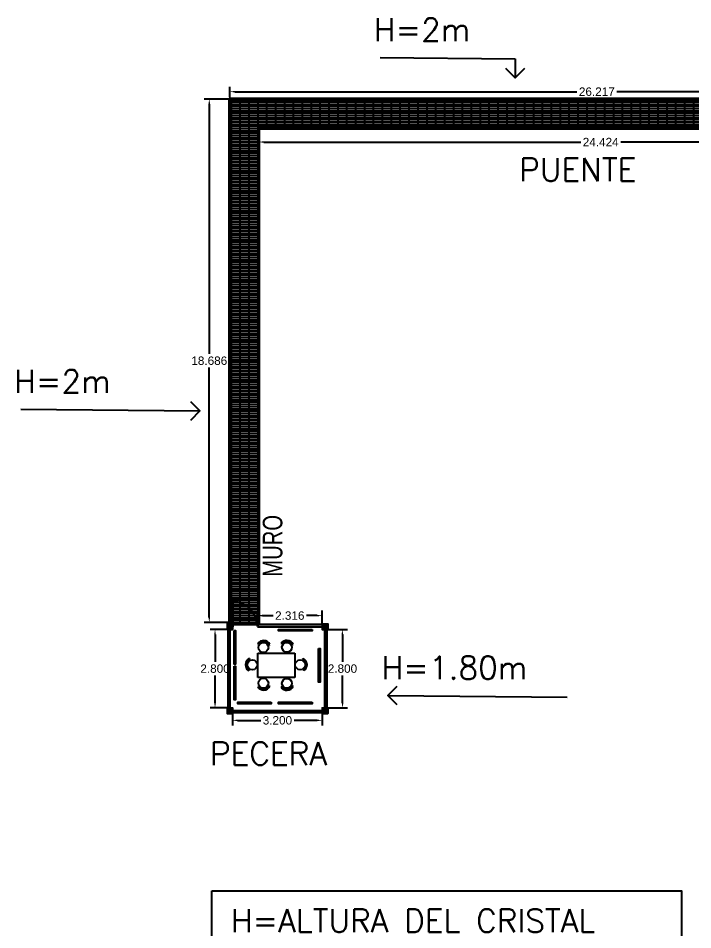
# Model space of a CAD drawing. Header units: millimetres. Extents: x 2348.9 to 2410.1, y 1655.7 to 1718.5.
# Drawn here: x 2348.94 to 2373.03, y 1685.93 to 1718.47 of the extents above; entities that cross this region are included whole.
import ezdxf

# ---------------------------------------------------------------- set-up
doc = ezdxf.new("R2010")
doc.units = ezdxf.units.MM
doc.layers.add('mobiliario', color=8, linetype='Continuous')
doc.styles.add('ARRAY BASE$0$STYLE1', font='swissc.ttf', dxfattribs={"width": 0.9})
doc.styles.get("Standard").update_dxf_attribs({"font": 'arial.ttf'})
doc.styles.add('TEXTOS', font='romans.shx')
doc.dimstyles.get("Standard").update_dxf_attribs({"dimtxt": 0.18, "dimasz": 0.18, "dimexe": 0.18, "dimexo": 0.0625, "dimgap": 0.09, "dimtad": 0, "dimtih": 1, "dimtoh": 1, "dimdec": 4, "dimzin": 0, "dimdsep": 46, "dimtxsty": 'Standard', "dimcen": 0.09, "dimadec": 0, "dimazin": 0, "dimtfac": 1, "dimtdec": 4, "dimtofl": 0, "dimtmove": 0, "dimatfit": 3, "dimfxl": 1, "dimtolj": 1, "dimtzin": 0, "dimarcsym": 0})

# ---------------------------------------------------------------- blocks, each defined once
blk = doc.blocks.new('*D27')
at = {"color": 0, "lineweight": -2, "transparency": 16777216}
for p, q in [((2356.495, 1715.649), (2356.495, 1716.027)), ((2356.675, 1715.847), (2368.889, 1715.847)), ((2382.532, 1715.847), (2370.319, 1715.847)), ((2382.712, 1715.649), (2382.712, 1716.027))]:
    blk.add_line(p, q, dxfattribs=at)
at = {"color": 0, "transparency": 16777216}
for points in [[(2356.675, 1715.877), (2356.675, 1715.817), (2356.495, 1715.847)], [(2382.532, 1715.877), (2382.532, 1715.817), (2382.712, 1715.847)]]:
    blk.add_solid(points, dxfattribs=at)
at = {"layer": 'Defpoints', "color": 0, "transparency": 16777216}
for p in [(2382.712, 1715.847), (2356.495, 1715.586), (2382.712, 1715.586)]:
    blk.add_point(p, dxfattribs=at)
at = {"color": 0, "transparency": 16777216, "insert": (2369.604, 1715.847), "char_height": 0.3, "attachment_point": 5}
blk.add_mtext('\\A1;26.217', dxfattribs=at)
blk = doc.blocks.new('*D28')
at = {"color": 0, "lineweight": -2, "transparency": 16777216}
for p, q in [((2356.433, 1715.586), (2355.582, 1715.586)), ((2355.762, 1715.406), (2355.762, 1706.487)), ((2355.762, 1697.081), (2355.762, 1706)), ((2356.433, 1696.901), (2355.582, 1696.901))]:
    blk.add_line(p, q, dxfattribs=at)
at = {"color": 0, "transparency": 16777216}
for points in [[(2355.732, 1715.406), (2355.792, 1715.406), (2355.762, 1715.586)], [(2355.732, 1697.081), (2355.792, 1697.081), (2355.762, 1696.901)]]:
    blk.add_solid(points, dxfattribs=at)
at = {"layer": 'Defpoints', "color": 0, "transparency": 16777216}
for p in [(2355.762, 1715.586), (2356.495, 1715.586), (2356.495, 1696.901)]:
    blk.add_point(p, dxfattribs=at)
at = {"color": 0, "transparency": 16777216, "insert": (2355.762, 1706.243), "char_height": 0.3, "attachment_point": 5}
blk.add_mtext('\\A1;18.686', dxfattribs=at)
blk = doc.blocks.new('*D30')
at = {"color": 0, "lineweight": -2, "transparency": 16777216}
for p, q in [((2357.53, 1714.491), (2357.53, 1713.871)), ((2381.954, 1714.489), (2381.954, 1713.869)), ((2357.71, 1714.051), (2369.027, 1714.05)), ((2381.774, 1714.049), (2370.456, 1714.05))]:
    blk.add_line(p, q, dxfattribs=at)
at = {"color": 0, "transparency": 16777216}
for points in [[(2357.71, 1714.081), (2357.71, 1714.021), (2357.53, 1714.051)], [(2381.774, 1714.079), (2381.774, 1714.019), (2381.954, 1714.049)]]:
    blk.add_solid(points, dxfattribs=at)
at = {"layer": 'Defpoints', "color": 0, "transparency": 16777216}
for p in [(2357.53, 1714.553), (2381.954, 1714.552), (2381.954, 1714.049)]:
    blk.add_point(p, dxfattribs=at)
at = {"color": 0, "transparency": 16777216, "insert": (2369.742, 1714.05), "char_height": 0.3, "attachment_point": 5}
blk.add_mtext('\\A1;24.424', dxfattribs=at)
blk = doc.blocks.new('*D44')
at = {"color": 0, "lineweight": -2, "transparency": 16777216}
for p, q in [((2357.479, 1696.82), (2357.479, 1697.325)), ((2359.795, 1696.82), (2359.795, 1697.325)), ((2357.659, 1697.145), (2358.038, 1697.145)), ((2359.615, 1697.145), (2359.236, 1697.145))]:
    blk.add_line(p, q, dxfattribs=at)
at = {"color": 0, "transparency": 16777216}
for points in [[(2357.659, 1697.175), (2357.659, 1697.115), (2357.479, 1697.145)], [(2359.615, 1697.175), (2359.615, 1697.115), (2359.795, 1697.145)]]:
    blk.add_solid(points, dxfattribs=at)
at = {"layer": 'Defpoints', "color": 0, "transparency": 16777216}
for p in [(2359.795, 1697.145), (2357.479, 1696.758), (2359.795, 1696.758)]:
    blk.add_point(p, dxfattribs=at)
at = {"color": 0, "transparency": 16777216, "insert": (2358.637, 1697.145), "char_height": 0.3, "attachment_point": 5}
blk.add_mtext('\\A1;2.316', dxfattribs=at)
blk = doc.blocks.new('*D45')
at = {"color": 0, "lineweight": -2, "transparency": 16777216}
for p, q in [((2359.958, 1696.651), (2360.695, 1696.653)), ((2360.516, 1696.472), (2360.518, 1695.495)), ((2360.522, 1694.032), (2360.52, 1695.009)), ((2359.965, 1693.851), (2360.702, 1693.853))]:
    blk.add_line(p, q, dxfattribs=at)
at = {"color": 0, "transparency": 16777216}
for points in [[(2360.546, 1696.472), (2360.486, 1696.472), (2360.515, 1696.652)], [(2360.552, 1694.032), (2360.492, 1694.032), (2360.522, 1693.852)]]:
    blk.add_solid(points, dxfattribs=at)
at = {"layer": 'Defpoints', "color": 0, "transparency": 16777216}
for p in [(2359.895, 1696.651), (2359.902, 1693.851), (2360.522, 1693.852)]:
    blk.add_point(p, dxfattribs=at)
at = {"color": 0, "transparency": 16777216, "insert": (2360.519, 1695.252), "char_height": 0.3, "attachment_point": 5}
blk.add_mtext('\\A1;2.800', dxfattribs=at)
blk = doc.blocks.new('*D46')
at = {"color": 0, "lineweight": -2, "transparency": 16777216}
for p, q in [((2356.595, 1693.681), (2356.595, 1693.226)), ((2359.795, 1693.682), (2359.795, 1693.226)), ((2356.775, 1693.406), (2357.6, 1693.406)), ((2359.615, 1693.406), (2358.791, 1693.406))]:
    blk.add_line(p, q, dxfattribs=at)
at = {"color": 0, "transparency": 16777216}
for points in [[(2356.775, 1693.436), (2356.775, 1693.376), (2356.595, 1693.406)], [(2359.615, 1693.436), (2359.615, 1693.376), (2359.795, 1693.406)]]:
    blk.add_solid(points, dxfattribs=at)
at = {"layer": 'Defpoints', "color": 0, "transparency": 16777216}
for p in [(2356.595, 1693.744), (2359.795, 1693.744), (2356.595, 1693.406)]:
    blk.add_point(p, dxfattribs=at)
at = {"color": 0, "transparency": 16777216, "insert": (2358.195, 1693.406), "char_height": 0.3, "attachment_point": 5}
blk.add_mtext('\\A1;3.200', dxfattribs=at)
blk = doc.blocks.new('*D47')
at = {"color": 0, "lineweight": -2, "transparency": 16777216}
for p, q in [((2356.426, 1696.651), (2355.788, 1696.651)), ((2355.968, 1696.471), (2355.968, 1695.494)), ((2355.968, 1694.031), (2355.968, 1695.007)), ((2356.426, 1693.851), (2355.788, 1693.851))]:
    blk.add_line(p, q, dxfattribs=at)
at = {"color": 0, "transparency": 16777216}
for points in [[(2355.938, 1696.471), (2355.998, 1696.471), (2355.968, 1696.651)], [(2355.938, 1694.031), (2355.998, 1694.031), (2355.968, 1693.851)]]:
    blk.add_solid(points, dxfattribs=at)
at = {"layer": 'Defpoints', "color": 0, "transparency": 16777216}
for p in [(2355.968, 1696.651), (2356.488, 1696.651), (2356.488, 1693.851)]:
    blk.add_point(p, dxfattribs=at)
at = {"color": 0, "transparency": 16777216, "insert": (2355.968, 1695.251), "char_height": 0.3, "attachment_point": 5}
blk.add_mtext('\\A1;2.800', dxfattribs=at)

msp = doc.modelspace()

# ---------------------------------------------------------------- hatches: boundary and pattern name
at = {"true_color": 0xa953a0}
h = msp.add_hatch(dxfattribs=at)
h.set_pattern_fill('GRATE', color=215, scale=0.1)
h.set_pattern_definition([(0, (869.383, 334.12309), (0, 0.079375), []), (90, (869.383, 334.1231), (-0.3175, 2e-17), [])])
h.paths.add_polyline_path([(2382.7192, 1715.5611), (2356.5201, 1715.5611), (2356.5201, 1696.8256), (2357.5289, 1696.8259), (2357.5296, 1714.5533), (2357.5296, 1714.5774), (2381.9727, 1714.5774), (2383.7385, 1707.975), (2383.7211, 1707.9445), (2383.7147, 1707.9686), (2380.3653, 1707.0712), (2380.6111, 1706.1535), (2384.9261, 1707.3097)])

# ---------------------------------------------------------------- linework, layer by layer
for p, q in [((2361.8686, 1717.0644), (2366.6861, 1717.0239)), ((2366.6861, 1717.0239), (2366.6854, 1716.3426)), ((2349.0259, 1704.5117), (2355.4196, 1704.4581)), ((2362.1478, 1694.2895), (2368.5415, 1694.2359))]:
    msp.add_line(p, q)
at = {"color": 5}
for p, q in [((2356.4701, 1696.8256), (2356.4701, 1715.6111)), ((2356.4701, 1715.6111), (2382.732, 1715.6111)), ((2357.5539, 1696.8259), (2357.5539, 1714.5274)), ((2357.5539, 1714.5274), (2381.9346, 1714.5274)), ((2356.5701, 1696.8256), (2356.4201, 1696.8256)), ((2356.4201, 1696.8256), (2356.4201, 1693.6756)), ((2357.5539, 1696.8259), (2356.4701, 1696.8256)), ((2359.9701, 1696.8256), (2357.4789, 1696.8259)), ((2359.9701, 1693.6756), (2359.9701, 1696.8256)), ((2359.9701, 1693.6756), (2356.4201, 1693.6756))]:
    msp.add_line(p, q, dxfattribs=at)
at = {"color": 6}
for p, q in [((2356.4951, 1696.8256), (2356.4951, 1715.5861)), ((2356.4951, 1715.5861), (2382.7387, 1715.5861)), ((2357.5289, 1696.8259), (2357.5296, 1714.5533)), ((2357.5296, 1714.5533), (2381.9538, 1714.5524)), ((2356.4951, 1696.8256), (2356.4951, 1693.7506)), ((2359.8951, 1696.7506), (2357.4789, 1696.7509)), ((2359.8951, 1693.7506), (2359.8951, 1696.7506)), ((2359.8951, 1693.7506), (2356.4951, 1693.7506))]:
    msp.add_line(p, q, dxfattribs=at)
at = {"color": 4}
for p, q in [((2356.4951, 1696.9006), (2356.4951, 1715.5861)), ((2356.4951, 1715.5861), (2382.7125, 1715.5861)), ((2356.5201, 1696.9006), (2356.5201, 1715.5611)), ((2356.5201, 1715.5611), (2382.7214, 1715.5611)), ((2357.5296, 1714.5774), (2381.9727, 1714.5774)), ((2357.5296, 1714.5774), (2357.5296, 1714.5533)), ((2357.5296, 1714.5533), (2381.9538, 1714.5524))]:
    msp.add_line(p, q, dxfattribs=at)
at = {"color": 7, "ltscale": 2}
for p, q in [((2356.5701, 1697.6506), (2356.5701, 1696.7506)), ((2356.6201, 1697.6506), (2356.5701, 1697.6506)), ((2356.6201, 1696.7506), (2356.6201, 1697.6506))]:
    msp.add_line(p, q, dxfattribs=at)
at = {"color": 4, "ltscale": 2}
for p, q in [((2356.4884, 1693.8506), (2356.4884, 1696.6506)), ((2356.5023, 1693.8506), (2356.5019, 1696.6506)), ((2357.4789, 1696.7576), (2359.7951, 1696.7576)), ((2357.4789, 1696.7436), (2359.7951, 1696.7439)), ((2359.8884, 1693.8506), (2359.8884, 1696.6506)), ((2359.9023, 1693.8506), (2359.9019, 1696.6506)), ((2356.5951, 1693.7576), (2359.7951, 1693.7576)), ((2356.5951, 1693.7436), (2359.7951, 1693.744))]:
    msp.add_line(p, q, dxfattribs=at)
at = {"color": 7}
for p, q in [((2356.5701, 1696.7506), (2356.6201, 1696.7506)), ((2357.4976, 1695.8096), (2358.8143, 1695.8096)), ((2357.4976, 1694.9317), (2357.4976, 1695.8096)), ((2358.8143, 1695.8096), (2358.8143, 1694.9317)), ((2358.8143, 1694.9317), (2357.4976, 1694.9317))]:
    msp.add_line(p, q, dxfattribs=at)
for points in [[(2367.0208, 1716.6779), (2366.6854, 1716.3426), (2366.3501, 1716.6779)], [(2355.0909, 1704.7867), (2355.4263, 1704.4513), (2355.0909, 1704.116)], [(2362.4765, 1693.9609), (2362.1411, 1694.2962), (2362.4765, 1694.6316)]]:
    msp.add_lwpolyline(points)
at = {"color": 1}
for points in [[(2356.3951, 1696.8506), (2356.5951, 1696.8506), (2356.5951, 1696.6506), (2356.3951, 1696.8506), (2356.3951, 1696.6506), (2356.5951, 1696.6506), (2356.5951, 1696.8506), (2356.3951, 1696.6506)], [(2359.7951, 1696.8506), (2359.9951, 1696.8506), (2359.9951, 1696.6506), (2359.7951, 1696.8506), (2359.7951, 1696.6506), (2359.9951, 1696.6506), (2359.9951, 1696.8506), (2359.7951, 1696.6506)], [(2356.3951, 1693.8506), (2356.5951, 1693.8506), (2356.5951, 1693.6506), (2356.3951, 1693.8506), (2356.3951, 1693.6506), (2356.5951, 1693.6506), (2356.5951, 1693.8506), (2356.3951, 1693.6506)], [(2359.7951, 1693.8506), (2359.9951, 1693.8506), (2359.9951, 1693.6506), (2359.7951, 1693.8506), (2359.7951, 1693.6506), (2359.9951, 1693.6506), (2359.9951, 1693.8506), (2359.7951, 1693.6506)]]:
    msp.add_lwpolyline(points, dxfattribs=at)
at = {"color": 7}
for points in [[(2356.6486, 1696.6101), (2356.6986, 1696.6101), (2356.6986, 1695.4101), (2356.6486, 1695.4101)], [(2359.4354, 1696.6514), (2359.4354, 1696.6014), (2358.2354, 1696.6014), (2358.2354, 1696.6514)], [(2359.667, 1695.967), (2359.717, 1695.967), (2359.717, 1694.767), (2359.667, 1694.767)], [(2356.6544, 1695.3347), (2356.7044, 1695.3347), (2356.7044, 1694.1347), (2356.6544, 1694.1347)], [(2357.9776, 1694.0503), (2357.9776, 1694.0003), (2356.7776, 1694.0003), (2356.7776, 1694.0503)], [(2359.4354, 1694.0503), (2359.4354, 1694.0003), (2358.2354, 1694.0003), (2358.2354, 1694.0503)]]:
    msp.add_lwpolyline(points, close=True, dxfattribs=at)
msp.add_lwpolyline([(2355.8581, 1687.3181), (2372.6257, 1687.3181), (2372.6257, 1658.4266), (2355.8581, 1658.4266)], close=True)
at = {"color": 7, "ltscale": 2}
msp.add_arc((2356.5783, 1696.7509), 0.9006, 0, 87.33556, dxfattribs=at)
at = {"layer": 'mobiliario', "color": 7}
for points in [[(2357.5125, 1696.1268), (2357.4903, 1696.141)], [(2357.8957, 1696.1015), (2357.9196, 1696.1127)], [(2358.3483, 1696.1334), (2358.3262, 1696.1476)], [(2358.7316, 1696.1081), (2358.7554, 1696.1193)], [(2357.2108, 1695.5876), (2357.1996, 1695.6114)], [(2359.101, 1695.5876), (2359.1122, 1695.6114)], [(2357.1855, 1695.2043), (2357.1713, 1695.1822)], [(2359.1263, 1695.2043), (2359.1406, 1695.1822)], [(2357.5125, 1694.6145), (2357.4903, 1694.6003)], [(2357.8957, 1694.6398), (2357.9196, 1694.6286)], [(2358.3483, 1694.6079), (2358.3262, 1694.5937)], [(2358.7316, 1694.6332), (2358.7554, 1694.622)]]:
    msp.add_lwpolyline(points, dxfattribs=at)
for centre in [(2357.6971, 1696.0081), (2358.533, 1696.0148), (2357.3041, 1695.3889), (2359.0077, 1695.3889), (2357.6971, 1694.7332), (2358.533, 1694.7265)]:
    msp.add_circle(centre, 0.1756, dxfattribs=at)
for centre, radius, start, end in [((2357.6971, 1696.0081), 0.2458, 25.16853, 147.2749), ((2357.6971, 1696.0081), 0.2195, 25.16853, 147.2749), ((2358.533, 1696.0148), 0.2458, 25.16853, 147.2749), ((2358.533, 1696.0148), 0.2195, 25.16853, 147.2749), ((2357.3041, 1695.3889), 0.2458, 115.16853, 237.2749), ((2357.3041, 1695.3889), 0.2195, 115.16853, 237.2749), ((2359.0077, 1695.3889), 0.2195, 302.7251, 64.83147), ((2359.0077, 1695.3889), 0.2458, 302.7251, 64.83147), ((2357.6971, 1694.7332), 0.2458, 212.7251, 334.83147), ((2357.6971, 1694.7332), 0.2195, 212.7251, 334.83147), ((2358.533, 1694.7265), 0.2458, 212.7251, 334.83147), ((2358.533, 1694.7265), 0.2195, 212.7251, 334.83147)]:
    msp.add_arc(centre, radius, start, end, dxfattribs=at)

# ---------------------------------------------------------------- texts
at = {"attachment_point": 1, "style": 'TEXTOS'}
for s, insert, char_height in [('H=2m', (2361.6402, 1718.4702), 0.82017), ('PUENTE', (2366.8333, 1713.4728), 0.82017), ('H=2m', (2348.7975, 1705.9175), 0.82017), ('H=1.80m', (2361.9194, 1695.6953), 0.82017), ('PECERA', (2355.7871, 1692.6323), 0.82017), ('H=ALTURA DEL CRISTAL', (2356.5382, 1686.6638), 0.820168)]:
    msp.add_mtext_dynamic_manual_height_columns(s, width=128.215114, gutter_width=4.1008, heights=[0], dxfattribs=dict(at, insert=insert, char_height=char_height))
at = {"insert": (2357.6721, 1698.5346), "char_height": 0.7, "attachment_point": 1, "rotation": 90, "style": 'ARRAY BASE$0$STYLE1'}
msp.add_mtext_dynamic_manual_height_columns('\\pxqd;MURO', width=13.692124, gutter_width=90, heights=[0], dxfattribs=at)

# ---------------------------------------------------------------- dimensions: what is measured, and where the dimension line sits
at = {"color": 32, "true_color": 0xcd6928}
for base, p1, p2, picture, middle in [((2382.7125, 1715.8469), (2356.4951, 1715.5861), (2382.7125, 1715.5861), '*D27', (2369.6038, 1715.8469)), ((2359.7951, 1697.1454), (2357.4789, 1696.7576), (2359.7951, 1696.7576), '*D44', (2358.637, 1697.1454))]:
    dim = msp.add_linear_dim(base=base, p1=p1, p2=p2, dimstyle='Standard', override={"dimtxt": 0.3, "dimdec": 3}, dxfattribs=at)
    dim.commit()
    dim.dimension.update_dxf_attribs({"geometry": picture, "text_midpoint": middle})
for base, p1, p2, picture, middle in [((2355.76232, 1715.58612), (2356.49513, 1696.9006), (2356.49513, 1715.58612), '*D28', (2355.76232, 1706.24336)), ((2355.9684, 1696.6506), (2356.4884, 1693.8506), (2356.4884, 1696.6506), '*D47', (2355.9684, 1695.2506))]:
    dim = msp.add_linear_dim(base=base, p1=p1, p2=p2, angle=90, dimstyle='Standard', override={"dimtxt": 0.3, "dimdec": 3}, dxfattribs=at)
    dim.commit()
    dim.dimension.update_dxf_attribs({"geometry": picture, "text_midpoint": middle})
for p1, p2, distance, picture, middle in [((2357.5296, 1714.5533), (2381.954, 1714.5517), -0.5024, '*D30', (2369.7417, 1714.0501)), ((2359.8951, 1696.6506), (2359.9023, 1693.8506), 0.6202, '*D45', (2360.5189, 1695.2522)), ((2359.7951, 1693.744), (2356.5951, 1693.7436), 0.3381, '*D46', (2358.1952, 1693.4058))]:
    dim = msp.add_aligned_dim(p1=p1, p2=p2, distance=distance, dimstyle='Standard', override={"dimtxt": 0.3, "dimdec": 3}, dxfattribs=at)
    dim.commit()
    dim.dimension.update_dxf_attribs({"geometry": picture, "text_midpoint": middle})

doc.saveas('drawing.dxf')
